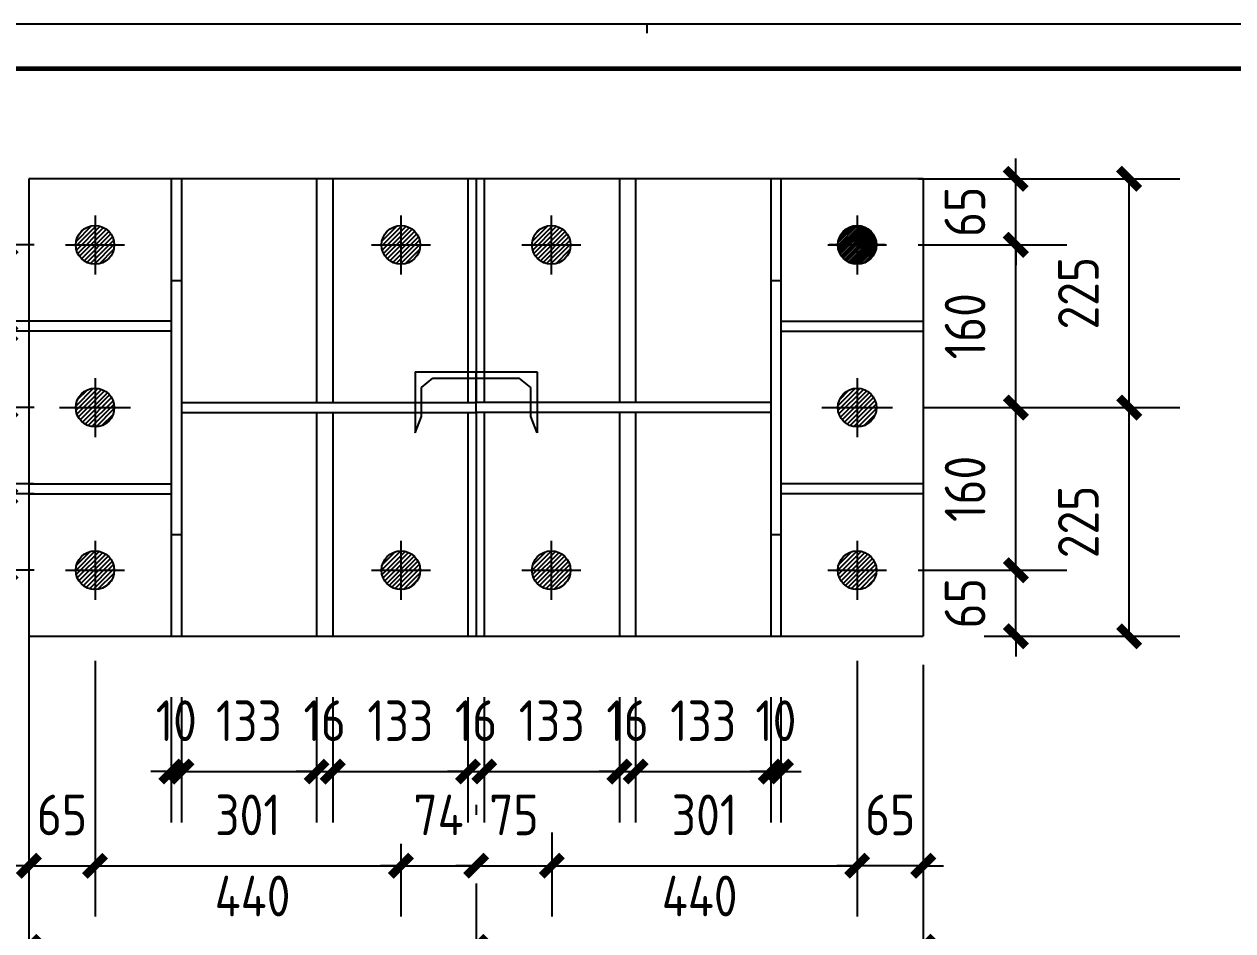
# Model space of a CAD drawing. Extents: x -9001 to 151288, y 75886 to 362543.
# Drawn here: x 31572 to 37519, y 89861 to 94320 of the extents above; entities that cross this region are included whole.
import ezdxf
from ezdxf.enums import TextEntityAlignment as Align

# ---------------------------------------------------------------- set-up
doc = ezdxf.new("R2010")
doc.units = 0
doc.header["$LTSCALE"] = 1000
doc.header["$MEASUREMENT"] = 0
doc.layers.add('PUB_TITLE', color=4, linetype='Continuous')
doc.styles.get("Standard").update_dxf_attribs({"font": 'gbenor.shx', "bigfont": 'gbcbig.shx'})
doc.dimstyles.get("Standard").update_dxf_attribs({"dimscale": 100, "dimtxt": 1, "dimasz": 1, "dimexe": 2.5, "dimexo": 3, "dimgap": 1.5, "dimtad": 1, "dimdec": 0, "dimzin": 0, "dimdsep": 46, "dimtxsty": 'Standard', "dimblk": 'ARCHTICK', "dimcen": 0.09, "dimadec": 0, "dimazin": 0, "dimtfac": 1, "dimtdec": 0, "dimtix": 1, "dimtmove": 2, "dimatfit": 3, "dimfxl": 1, "dimtolj": 1, "dimtzin": 0, "dimarcsym": 0})

# ---------------------------------------------------------------- blocks, each defined once
blk = doc.blocks.new('_ArchTick')
at = {"color": 0, "linetype": 'ByBlock', "const_width": 0.4}
blk.add_lwpolyline([(-0.5, -0.5), (0.5, 0.5)], dxfattribs=at)
blk = doc.blocks.new('*D56')
at = {"color": 0, "lineweight": -2}
for p, q in [((31920.2, 90299.3), (31920.2, 89931.1)), ((33425.2, 90288.5), (33425.2, 89931.1)), ((31920.2, 90181.1), (33425.2, 90181.1))]:
    blk.add_line(p, q, dxfattribs=at)
at = {"layer": 'Defpoints', "color": 0}
for p in [(31920.2, 90599.3), (33425.2, 90588.5), (33425.2, 90181.1)]:
    blk.add_point(p, dxfattribs=at)
at = {"color": 0, "lineweight": -2, "xscale": 100, "yscale": 100, "zscale": 100, "rotation": 180}
blk.add_blockref('_ArchTick', (31920.2, 90181.1), dxfattribs=at)
at = {"color": 0, "lineweight": -2, "xscale": 100, "yscale": 100, "zscale": 100}
blk.add_blockref('_ArchTick', (33425.2, 90181.1), dxfattribs=at)
at = {"color": 0, "insert": (32672.7, 90431.1), "char_height": 200, "attachment_point": 5}
blk.add_mtext('\\A1;301', dxfattribs=at)
blk = doc.blocks.new('*D57')
at = {"color": 0, "lineweight": -2}
for p, q in [((33795.2, 90481.1), (33795.2, 90431.1)), ((33425.2, 90288.5), (33425.2, 89931.1)), ((33425.2, 90181.1), (33325.2, 90181.1)), ((33425.2, 90181.1), (33795.2, 90181.1)), ((33795.2, 90181.1), (33895.2, 90181.1))]:
    blk.add_line(p, q, dxfattribs=at)
at = {"layer": 'Defpoints', "color": 0}
for p in [(33425.2, 90588.5), (33795.2, 90181.1), (33795.2, 90181.1)]:
    blk.add_point(p, dxfattribs=at)
at = {"color": 0, "lineweight": -2, "xscale": 100, "yscale": 100, "zscale": 100}
blk.add_blockref('_ArchTick', (33425.2, 90181.1), dxfattribs=at)
at = {"color": 0, "lineweight": -2, "xscale": 100, "yscale": 100, "zscale": 100, "rotation": 180}
blk.add_blockref('_ArchTick', (33795.2, 90181.1), dxfattribs=at)
at = {"color": 0, "insert": (33610.2, 90431.1), "char_height": 200, "attachment_point": 5}
blk.add_mtext('\\A1;74', dxfattribs=at)
blk = doc.blocks.new('*D58')
at = {"color": 0, "lineweight": -2}
for p, q in [((34167.7, 90344.3), (34167.7, 89931.1)), ((33795.2, 90181.1), (33695.2, 90181.1)), ((33795.2, 90181.1), (34167.7, 90181.1)), ((34167.7, 90181.1), (34267.7, 90181.1)), ((33795.2, 90094.3), (33795.2, 89931.1))]:
    blk.add_line(p, q, dxfattribs=at)
at = {"layer": 'Defpoints', "color": 0}
for p in [(34167.7, 90644.3), (33795.2, 90394.3), (34167.7, 90181.1)]:
    blk.add_point(p, dxfattribs=at)
at = {"color": 0, "lineweight": -2, "xscale": 100, "yscale": 100, "zscale": 100}
blk.add_blockref('_ArchTick', (33795.2, 90181.1), dxfattribs=at)
at = {"color": 0, "lineweight": -2, "xscale": 100, "yscale": 100, "zscale": 100, "rotation": 180}
blk.add_blockref('_ArchTick', (34167.7, 90181.1), dxfattribs=at)
at = {"color": 0, "insert": (33981.4, 90431.1), "char_height": 200, "attachment_point": 5}
blk.add_mtext('\\A1;75', dxfattribs=at)
blk = doc.blocks.new('*D221')
at = {"color": 0, "lineweight": -2}
for p, q in [((35670.2, 91189.5), (35670.2, 89931.1)), ((34167.7, 90344.3), (34167.7, 89931.1)), ((34167.7, 90181.1), (35670.2, 90181.1))]:
    blk.add_line(p, q, dxfattribs=at)
at = {"layer": 'Defpoints', "color": 0}
for p in [(35670.2, 91489.5), (34167.7, 90644.3), (35670.2, 90181.1)]:
    blk.add_point(p, dxfattribs=at)
at = {"color": 0, "lineweight": -2, "xscale": 100, "yscale": 100, "zscale": 100, "rotation": 180}
blk.add_blockref('_ArchTick', (34167.7, 90181.1), dxfattribs=at)
at = {"color": 0, "lineweight": -2, "xscale": 100, "yscale": 100, "zscale": 100}
blk.add_blockref('_ArchTick', (35670.2, 90181.1), dxfattribs=at)
at = {"color": 0, "insert": (34918.9, 90431.1), "char_height": 200, "attachment_point": 5}
blk.add_mtext('\\A1;301', dxfattribs=at)
blk = doc.blocks.new('*D59')
at = {"color": 0, "lineweight": -2}
for p, q in [((36270.2, 92434.5), (36701.2, 92434.5)), ((36451.2, 91634.5), (36451.2, 92434.5)), ((36169.8, 91634.5), (36701.2, 91634.5))]:
    blk.add_line(p, q, dxfattribs=at)
at = {"layer": 'Defpoints', "color": 0}
for p in [(35970.2, 92434.5), (36451.2, 92434.5), (35869.8, 91634.5)]:
    blk.add_point(p, dxfattribs=at)
at = {"color": 0, "lineweight": -2, "xscale": 100, "yscale": 100, "zscale": 100}
for p, rotation in [((36451.2, 92434.5), 90), ((36451.2, 91634.5), 270)]:
    blk.add_blockref('_ArchTick', p, dxfattribs=dict(at, rotation=rotation))
at = {"color": 0, "insert": (36201.2, 92034.5), "char_height": 200, "attachment_point": 5, "rotation": 90}
blk.add_mtext('\\A1;160', dxfattribs=at)
blk = doc.blocks.new('*D60')
at = {"color": 0, "lineweight": -2}
for p, q in [((36130.2, 93234.5), (36701.2, 93234.5)), ((36451.2, 92434.5), (36451.2, 93234.5)), ((36270.2, 92434.5), (36701.2, 92434.5))]:
    blk.add_line(p, q, dxfattribs=at)
at = {"layer": 'Defpoints', "color": 0}
for p in [(35830.2, 93234.5), (36451.2, 93234.5), (35970.2, 92434.5)]:
    blk.add_point(p, dxfattribs=at)
at = {"color": 0, "lineweight": -2, "xscale": 100, "yscale": 100, "zscale": 100}
for p, rotation in [((36451.2, 93234.5), 90), ((36451.2, 92434.5), 270)]:
    blk.add_blockref('_ArchTick', p, dxfattribs=dict(at, rotation=rotation))
at = {"color": 0, "insert": (36201.2, 92834.5), "char_height": 200, "attachment_point": 5, "rotation": 90}
blk.add_mtext('\\A1;160', dxfattribs=at)
blk = doc.blocks.new('*D222')
at = {"color": 0, "lineweight": -2}
for p, q in [((31595.2, 91408), (31595.2, 89532.2)), ((33795.2, 90094.3), (33795.2, 89532.2)), ((31595.2, 89782.2), (33795.2, 89782.2))]:
    blk.add_line(p, q, dxfattribs=at)
at = {"layer": 'Defpoints', "color": 0}
for p in [(31595.2, 91708), (33795.2, 90394.3), (33795.2, 89782.2)]:
    blk.add_point(p, dxfattribs=at)
at = {"color": 0, "lineweight": -2, "xscale": 100, "yscale": 100, "zscale": 100, "rotation": 180}
blk.add_blockref('_ArchTick', (31595.2, 89782.2), dxfattribs=at)
at = {"color": 0, "lineweight": -2, "xscale": 100, "yscale": 100, "zscale": 100}
blk.add_blockref('_ArchTick', (33795.2, 89782.2), dxfattribs=at)
at = {"color": 0, "insert": (32695.2, 90032.2), "char_height": 200, "attachment_point": 5}
blk.add_mtext('\\A1;440', dxfattribs=at)
blk = doc.blocks.new('*D223')
at = {"color": 0, "lineweight": -2}
for p, q in [((35995.2, 91146.8), (35995.2, 89532.2)), ((33795.2, 90094.3), (33795.2, 89532.2)), ((33795.2, 89782.2), (35995.2, 89782.2))]:
    blk.add_line(p, q, dxfattribs=at)
at = {"layer": 'Defpoints', "color": 0}
for p in [(35995.2, 91446.8), (33795.2, 90394.3), (35995.2, 89782.2)]:
    blk.add_point(p, dxfattribs=at)
at = {"color": 0, "lineweight": -2, "xscale": 100, "yscale": 100, "zscale": 100, "rotation": 180}
blk.add_blockref('_ArchTick', (33795.2, 89782.2), dxfattribs=at)
at = {"color": 0, "lineweight": -2, "xscale": 100, "yscale": 100, "zscale": 100}
blk.add_blockref('_ArchTick', (35995.2, 89782.2), dxfattribs=at)
at = {"color": 0, "insert": (34895.2, 90032.2), "char_height": 200, "attachment_point": 5}
blk.add_mtext('\\A1;440', dxfattribs=at)
blk = doc.blocks.new('*D224')
at = {"color": 0, "lineweight": -2}
for p, q in [((31920.2, 91189.5), (31920.2, 89931.1)), ((31595.2, 90181.1), (31495.2, 90181.1)), ((31595.2, 90181.1), (31920.2, 90181.1)), ((31920.2, 90181.1), (32020.2, 90181.1)), ((31595.2, 90029.4), (31595.2, 89931.1))]:
    blk.add_line(p, q, dxfattribs=at)
at = {"layer": 'Defpoints', "color": 0}
for p in [(31920.2, 91489.5), (31595.2, 90329.4), (31920.2, 90181.1)]:
    blk.add_point(p, dxfattribs=at)
at = {"color": 0, "lineweight": -2, "xscale": 100, "yscale": 100, "zscale": 100}
blk.add_blockref('_ArchTick', (31595.2, 90181.1), dxfattribs=at)
at = {"color": 0, "lineweight": -2, "xscale": 100, "yscale": 100, "zscale": 100, "rotation": 180}
blk.add_blockref('_ArchTick', (31920.2, 90181.1), dxfattribs=at)
at = {"color": 0, "insert": (31757.7, 90431.1), "char_height": 200, "attachment_point": 5}
blk.add_mtext('\\A1;65', dxfattribs=at)
blk = doc.blocks.new('*D61')
at = {"color": 0, "lineweight": -2}
for p, q in [((35995.2, 91168.7), (35995.2, 89931.1)), ((35670.2, 90481.1), (35670.2, 90431.1)), ((35670.2, 90181.1), (35570.2, 90181.1)), ((35995.2, 90181.1), (35670.2, 90181.1)), ((35995.2, 90181.1), (36095.2, 90181.1))]:
    blk.add_line(p, q, dxfattribs=at)
at = {"layer": 'Defpoints', "color": 0}
for p in [(35995.2, 91468.7), (35670.2, 90181.1), (35670.2, 90181.1)]:
    blk.add_point(p, dxfattribs=at)
at = {"color": 0, "lineweight": -2, "xscale": 100, "yscale": 100, "zscale": 100}
blk.add_blockref('_ArchTick', (35670.2, 90181.1), dxfattribs=at)
at = {"color": 0, "lineweight": -2, "xscale": 100, "yscale": 100, "zscale": 100, "rotation": 180}
blk.add_blockref('_ArchTick', (35995.2, 90181.1), dxfattribs=at)
at = {"color": 0, "insert": (35832.7, 90431.1), "char_height": 200, "attachment_point": 5}
blk.add_mtext('\\A1;65', dxfattribs=at)
blk = doc.blocks.new('*D225')
at = {"color": 0, "lineweight": -2}
for p, q in [((36295.2, 92434.5), (37258.5, 92434.5)), ((37008.5, 91309.5), (37008.5, 92434.5)), ((36295.2, 91309.5), (37258.5, 91309.5))]:
    blk.add_line(p, q, dxfattribs=at)
at = {"layer": 'Defpoints', "color": 0}
for p in [(35995.2, 92434.5), (37008.5, 92434.5), (35995.2, 91309.5)]:
    blk.add_point(p, dxfattribs=at)
at = {"color": 0, "lineweight": -2, "xscale": 100, "yscale": 100, "zscale": 100}
for p, rotation in [((37008.5, 92434.5), 90), ((37008.5, 91309.5), 270)]:
    blk.add_blockref('_ArchTick', p, dxfattribs=dict(at, rotation=rotation))
at = {"color": 0, "insert": (36758.5, 91872), "char_height": 200, "attachment_point": 5, "rotation": 90}
blk.add_mtext('\\A1;225', dxfattribs=at)
blk = doc.blocks.new('*D226')
at = {"color": 0, "lineweight": -2}
for p, q in [((36295.2, 93559.5), (37258.5, 93559.5)), ((37008.5, 92434.5), (37008.5, 93559.5)), ((36295.2, 92434.5), (37258.5, 92434.5))]:
    blk.add_line(p, q, dxfattribs=at)
at = {"layer": 'Defpoints', "color": 0}
for p in [(35995.2, 93559.5), (37008.5, 93559.5), (35995.2, 92434.5)]:
    blk.add_point(p, dxfattribs=at)
at = {"color": 0, "lineweight": -2, "xscale": 100, "yscale": 100, "zscale": 100}
for p, rotation in [((37008.5, 93559.5), 90), ((37008.5, 92434.5), 270)]:
    blk.add_blockref('_ArchTick', p, dxfattribs=dict(at, rotation=rotation))
at = {"color": 0, "insert": (36758.5, 92997), "char_height": 200, "attachment_point": 5, "rotation": 90}
blk.add_mtext('\\A1;225', dxfattribs=at)
blk = doc.blocks.new('*D227')
at = {"color": 0, "lineweight": -2}
for p, q in [((36451.2, 91634.5), (36451.2, 91734.5)), ((35970.2, 91634.5), (36701.2, 91634.5)), ((36451.2, 91309.5), (36451.2, 91634.5)), ((36295.2, 91309.5), (36701.2, 91309.5)), ((36451.2, 91309.5), (36451.2, 91209.5))]:
    blk.add_line(p, q, dxfattribs=at)
at = {"layer": 'Defpoints', "color": 0}
for p in [(35670.2, 91634.5), (36451.2, 91634.5), (35995.2, 91309.5)]:
    blk.add_point(p, dxfattribs=at)
at = {"color": 0, "lineweight": -2, "xscale": 100, "yscale": 100, "zscale": 100}
for p, rotation in [((36451.2, 91634.5), 270), ((36451.2, 91309.5), 90)]:
    blk.add_blockref('_ArchTick', p, dxfattribs=dict(at, rotation=rotation))
at = {"color": 0, "insert": (36201.2, 91472), "char_height": 200, "attachment_point": 5, "rotation": 90}
blk.add_mtext('\\A1;65', dxfattribs=at)
blk = doc.blocks.new('$titleblk$00000167')
blk.add_line((-594.5, 839), (-594.5, 841))
blk.add_lwpolyline([(-1189, 0), (0, 0), (0, 841), (-1189, 841)], close=True)
at = {"const_width": 1}
blk.add_lwpolyline([(-1164, 10), (-10, 10), (-10, 831), (-1164, 831)], close=True, dxfattribs=at)
at = {"flags": 4}
for tag, p in [('(扩展图名)', (-62.12, 184.1)), ('图名', (-62.12, 180.13)), ('日期', (-62.12, 172.03)), ('图号', (-62.12, 163.99)), ('比例', (-62.12, 156)), ('子项', (-59.56, 82.07)), ('工程名称', (-59.24, 70.19)), ('设计号', (-36.91, 28.62))]:
    blk.add_attdef(tag, text='', height=3.5, dxfattribs=at).set_placement(p, align=Align.CENTER)
for tag, p in [('设计人', (-64.84, 148.13)), ('负责人', (-64.71, 140.27)), ('主持人', (-64.73, 132.26)), ('校对人', (-64.28, 124.4)), ('审核人', (-63.96, 116.15)), ('审定人', (-64.16, 107.95)), ('所长', (-64.16, 99.76))]:
    blk.add_attdef(tag, p, '', height=3.5)
blk = doc.blocks.new('*D348')
at = {"color": 0, "lineweight": -2}
for p, q in [((36450.3, 93559.5), (36450.3, 93659.5)), ((35970.2, 93559.5), (36700.3, 93559.5)), ((36450.3, 93234.5), (36450.3, 93559.5)), ((35970.2, 93234.5), (36700.3, 93234.5)), ((36450.3, 93234.5), (36450.3, 93134.5))]:
    blk.add_line(p, q, dxfattribs=at)
at = {"layer": 'Defpoints', "color": 0}
for p in [(35670.2, 93559.5), (36450.3, 93559.5), (35670.2, 93234.5)]:
    blk.add_point(p, dxfattribs=at)
at = {"color": 0, "lineweight": -2, "xscale": 100, "yscale": 100, "zscale": 100}
for p, rotation in [((36450.3, 93559.5), 270), ((36450.3, 93234.5), 90)]:
    blk.add_blockref('_ArchTick', p, dxfattribs=dict(at, rotation=rotation))
at = {"color": 0, "insert": (36200.3, 93397), "char_height": 200, "attachment_point": 5, "rotation": 90}
blk.add_mtext('\\A1;65', dxfattribs=at)
blk = doc.blocks.new('*D368')
at = {"color": 0, "lineweight": -2}
for p, q in [((32295.2, 91009.5), (32295.2, 90394.3)), ((32345.2, 91009.5), (32345.2, 90394.3)), ((32295.2, 90644.3), (32195.2, 90644.3)), ((32295.2, 90644.3), (32345.2, 90644.3)), ((32345.2, 90644.3), (32445.2, 90644.3))]:
    blk.add_line(p, q, dxfattribs=at)
at = {"layer": 'Defpoints', "color": 0}
for p in [(32295.2, 91309.5), (32345.2, 91309.5), (32345.2, 90644.3)]:
    blk.add_point(p, dxfattribs=at)
at = {"color": 0, "lineweight": -2, "xscale": 100, "yscale": 100, "zscale": 100}
blk.add_blockref('_ArchTick', (32295.2, 90644.3), dxfattribs=at)
at = {"color": 0, "lineweight": -2, "xscale": 100, "yscale": 100, "zscale": 100, "rotation": 180}
blk.add_blockref('_ArchTick', (32345.2, 90644.3), dxfattribs=at)
at = {"color": 0, "insert": (32320.2, 90894.3), "char_height": 200, "attachment_point": 5}
blk.add_mtext('\\A1;10', dxfattribs=at)
blk = doc.blocks.new('*D369')
at = {"color": 0, "lineweight": -2}
for p, q in [((32345.2, 91009.5), (32345.2, 90394.3)), ((33010.2, 91009.5), (33010.2, 90394.3)), ((32345.2, 90644.3), (33010.2, 90644.3))]:
    blk.add_line(p, q, dxfattribs=at)
at = {"layer": 'Defpoints', "color": 0}
for p in [(32345.2, 91309.5), (33010.2, 91309.5), (33010.2, 90644.3)]:
    blk.add_point(p, dxfattribs=at)
at = {"color": 0, "lineweight": -2, "xscale": 100, "yscale": 100, "zscale": 100, "rotation": 180}
blk.add_blockref('_ArchTick', (32345.2, 90644.3), dxfattribs=at)
at = {"color": 0, "lineweight": -2, "xscale": 100, "yscale": 100, "zscale": 100}
blk.add_blockref('_ArchTick', (33010.2, 90644.3), dxfattribs=at)
at = {"color": 0, "insert": (32677.7, 90894.3), "char_height": 200, "attachment_point": 5}
blk.add_mtext('\\A1;133', dxfattribs=at)
blk = doc.blocks.new('*D370')
at = {"color": 0, "lineweight": -2}
for p, q in [((33010.2, 91009.5), (33010.2, 90394.3)), ((33090.2, 91009.5), (33090.2, 90394.3)), ((33010.2, 90644.3), (32910.2, 90644.3)), ((33010.2, 90644.3), (33090.2, 90644.3)), ((33090.2, 90644.3), (33190.2, 90644.3))]:
    blk.add_line(p, q, dxfattribs=at)
at = {"layer": 'Defpoints', "color": 0}
for p in [(33010.2, 91309.5), (33090.2, 91309.5), (33090.2, 90644.3)]:
    blk.add_point(p, dxfattribs=at)
at = {"color": 0, "lineweight": -2, "xscale": 100, "yscale": 100, "zscale": 100}
blk.add_blockref('_ArchTick', (33010.2, 90644.3), dxfattribs=at)
at = {"color": 0, "lineweight": -2, "xscale": 100, "yscale": 100, "zscale": 100, "rotation": 180}
blk.add_blockref('_ArchTick', (33090.2, 90644.3), dxfattribs=at)
at = {"color": 0, "insert": (33050.2, 90894.3), "char_height": 200, "attachment_point": 5}
blk.add_mtext('\\A1;16', dxfattribs=at)
blk = doc.blocks.new('*D371')
at = {"color": 0, "lineweight": -2}
for p, q in [((33090.2, 91009.5), (33090.2, 90394.3)), ((33755.2, 91009.5), (33755.2, 90394.3)), ((33090.2, 90644.3), (33755.2, 90644.3))]:
    blk.add_line(p, q, dxfattribs=at)
at = {"layer": 'Defpoints', "color": 0}
for p in [(33090.2, 91309.5), (33755.2, 91309.5), (33755.2, 90644.3)]:
    blk.add_point(p, dxfattribs=at)
at = {"color": 0, "lineweight": -2, "xscale": 100, "yscale": 100, "zscale": 100, "rotation": 180}
blk.add_blockref('_ArchTick', (33090.2, 90644.3), dxfattribs=at)
at = {"color": 0, "lineweight": -2, "xscale": 100, "yscale": 100, "zscale": 100}
blk.add_blockref('_ArchTick', (33755.2, 90644.3), dxfattribs=at)
at = {"color": 0, "insert": (33422.7, 90894.3), "char_height": 200, "attachment_point": 5}
blk.add_mtext('\\A1;133', dxfattribs=at)
blk = doc.blocks.new('*D372')
at = {"color": 0, "lineweight": -2}
for p, q in [((33755.2, 91009.5), (33755.2, 90394.3)), ((33835.2, 91009.5), (33835.2, 90394.3)), ((33755.2, 90644.3), (33655.2, 90644.3)), ((33755.2, 90644.3), (33835.2, 90644.3)), ((33835.2, 90644.3), (33935.2, 90644.3))]:
    blk.add_line(p, q, dxfattribs=at)
at = {"layer": 'Defpoints', "color": 0}
for p in [(33755.2, 91309.5), (33835.2, 91309.5), (33835.2, 90644.3)]:
    blk.add_point(p, dxfattribs=at)
at = {"color": 0, "lineweight": -2, "xscale": 100, "yscale": 100, "zscale": 100}
blk.add_blockref('_ArchTick', (33755.2, 90644.3), dxfattribs=at)
at = {"color": 0, "lineweight": -2, "xscale": 100, "yscale": 100, "zscale": 100, "rotation": 180}
blk.add_blockref('_ArchTick', (33835.2, 90644.3), dxfattribs=at)
at = {"color": 0, "insert": (33795.2, 90894.3), "char_height": 200, "attachment_point": 5}
blk.add_mtext('\\A1;16', dxfattribs=at)
blk = doc.blocks.new('*D373')
at = {"color": 0, "lineweight": -2}
for p, q in [((33835.2, 91009.5), (33835.2, 90394.3)), ((34500.2, 91009.5), (34500.2, 90394.3)), ((33835.2, 90644.3), (34500.2, 90644.3))]:
    blk.add_line(p, q, dxfattribs=at)
at = {"layer": 'Defpoints', "color": 0}
for p in [(33835.2, 91309.5), (34500.2, 91309.5), (34500.2, 90644.3)]:
    blk.add_point(p, dxfattribs=at)
at = {"color": 0, "lineweight": -2, "xscale": 100, "yscale": 100, "zscale": 100, "rotation": 180}
blk.add_blockref('_ArchTick', (33835.2, 90644.3), dxfattribs=at)
at = {"color": 0, "lineweight": -2, "xscale": 100, "yscale": 100, "zscale": 100}
blk.add_blockref('_ArchTick', (34500.2, 90644.3), dxfattribs=at)
at = {"color": 0, "insert": (34167.7, 90894.3), "char_height": 200, "attachment_point": 5}
blk.add_mtext('\\A1;133', dxfattribs=at)
blk = doc.blocks.new('*D374')
at = {"color": 0, "lineweight": -2}
for p, q in [((34500.2, 91009.5), (34500.2, 90394.3)), ((34580.2, 91009.5), (34580.2, 90394.3)), ((34500.2, 90644.3), (34400.2, 90644.3)), ((34500.2, 90644.3), (34580.2, 90644.3)), ((34580.2, 90644.3), (34680.2, 90644.3))]:
    blk.add_line(p, q, dxfattribs=at)
at = {"layer": 'Defpoints', "color": 0}
for p in [(34500.2, 91309.5), (34580.2, 91309.5), (34580.2, 90644.3)]:
    blk.add_point(p, dxfattribs=at)
at = {"color": 0, "lineweight": -2, "xscale": 100, "yscale": 100, "zscale": 100}
blk.add_blockref('_ArchTick', (34500.2, 90644.3), dxfattribs=at)
at = {"color": 0, "lineweight": -2, "xscale": 100, "yscale": 100, "zscale": 100, "rotation": 180}
blk.add_blockref('_ArchTick', (34580.2, 90644.3), dxfattribs=at)
at = {"color": 0, "insert": (34540.2, 90894.3), "char_height": 200, "attachment_point": 5}
blk.add_mtext('\\A1;16', dxfattribs=at)
blk = doc.blocks.new('*D375')
at = {"color": 0, "lineweight": -2}
for p, q in [((34580.2, 91009.5), (34580.2, 90394.3)), ((35245.2, 91009.5), (35245.2, 90394.3)), ((34580.2, 90644.3), (35245.2, 90644.3))]:
    blk.add_line(p, q, dxfattribs=at)
at = {"layer": 'Defpoints', "color": 0}
for p in [(34580.2, 91309.5), (35245.2, 91309.5), (35245.2, 90644.3)]:
    blk.add_point(p, dxfattribs=at)
at = {"color": 0, "lineweight": -2, "xscale": 100, "yscale": 100, "zscale": 100, "rotation": 180}
blk.add_blockref('_ArchTick', (34580.2, 90644.3), dxfattribs=at)
at = {"color": 0, "lineweight": -2, "xscale": 100, "yscale": 100, "zscale": 100}
blk.add_blockref('_ArchTick', (35245.2, 90644.3), dxfattribs=at)
at = {"color": 0, "insert": (34912.7, 90894.3), "char_height": 200, "attachment_point": 5}
blk.add_mtext('\\A1;133', dxfattribs=at)
blk = doc.blocks.new('*D376')
at = {"color": 0, "lineweight": -2}
for p, q in [((35245.2, 91009.5), (35245.2, 90394.3)), ((35295.2, 91009.5), (35295.2, 90394.3)), ((35245.2, 90644.3), (35145.2, 90644.3)), ((35245.2, 90644.3), (35295.2, 90644.3)), ((35295.2, 90644.3), (35395.2, 90644.3))]:
    blk.add_line(p, q, dxfattribs=at)
at = {"layer": 'Defpoints', "color": 0}
for p in [(35245.2, 91309.5), (35295.2, 91309.5), (35295.2, 90644.3)]:
    blk.add_point(p, dxfattribs=at)
at = {"color": 0, "lineweight": -2, "xscale": 100, "yscale": 100, "zscale": 100}
blk.add_blockref('_ArchTick', (35245.2, 90644.3), dxfattribs=at)
at = {"color": 0, "lineweight": -2, "xscale": 100, "yscale": 100, "zscale": 100, "rotation": 180}
blk.add_blockref('_ArchTick', (35295.2, 90644.3), dxfattribs=at)
at = {"color": 0, "insert": (35270.2, 90894.3), "char_height": 200, "attachment_point": 5}
blk.add_mtext('\\A1;10', dxfattribs=at)
blk = doc.blocks.new('*D377')
at = {"color": 0, "lineweight": -2}
for p, q in [((31479.7, 92009.5), (31479.7, 92109.5)), ((31620.2, 92009.5), (31229.7, 92009.5)), ((31479.7, 91634.5), (31479.7, 92009.5)), ((31620.2, 91634.5), (31229.7, 91634.5)), ((31479.7, 91634.5), (31479.7, 91534.5))]:
    blk.add_line(p, q, dxfattribs=at)
at = {"layer": 'Defpoints', "color": 0}
for p in [(31479.7, 92009.5), (31920.2, 92009.5), (31920.2, 91634.5)]:
    blk.add_point(p, dxfattribs=at)
at = {"color": 0, "lineweight": -2, "xscale": 100, "yscale": 100, "zscale": 100}
for p, rotation in [((31479.7, 92009.5), 270), ((31479.7, 91634.5), 90)]:
    blk.add_blockref('_ArchTick', p, dxfattribs=dict(at, rotation=rotation))
at = {"color": 0, "insert": (31229.7, 91822), "char_height": 200, "attachment_point": 5, "rotation": 90}
blk.add_mtext('\\A1;75', dxfattribs=at)
blk = doc.blocks.new('*D378')
at = {"color": 0, "lineweight": -2}
for p, q in [((31479.7, 92059.5), (31479.7, 92159.5)), ((31618.3, 92059.5), (31229.7, 92059.5)), ((31479.7, 92009.5), (31479.7, 92059.5)), ((31620.2, 92009.5), (31229.7, 92009.5)), ((31479.7, 92009.5), (31479.7, 91909.5))]:
    blk.add_line(p, q, dxfattribs=at)
at = {"layer": 'Defpoints', "color": 0}
for p in [(31479.7, 92059.5), (31918.3, 92059.5), (31920.2, 92009.5)]:
    blk.add_point(p, dxfattribs=at)
at = {"color": 0, "lineweight": -2, "xscale": 100, "yscale": 100, "zscale": 100}
for p, rotation in [((31479.7, 92059.5), 270), ((31479.7, 92009.5), 90)]:
    blk.add_blockref('_ArchTick', p, dxfattribs=dict(at, rotation=rotation))
at = {"color": 0, "insert": (31082.8, 92034.5), "char_height": 200, "attachment_point": 5, "rotation": 90}
blk.add_mtext('\\A1;10', dxfattribs=at)
blk = doc.blocks.new('*D379')
at = {"color": 0, "lineweight": -2}
for p, q in [((31479.7, 92434.5), (31479.7, 92534.5)), ((31620.2, 92434.5), (31229.7, 92434.5)), ((31479.7, 92059.5), (31479.7, 92434.5)), ((31618.3, 92059.5), (31229.7, 92059.5)), ((31479.7, 92059.5), (31479.7, 91959.5))]:
    blk.add_line(p, q, dxfattribs=at)
at = {"layer": 'Defpoints', "color": 0}
for p in [(31479.7, 92434.5), (31920.2, 92434.5), (31918.3, 92059.5)]:
    blk.add_point(p, dxfattribs=at)
at = {"color": 0, "lineweight": -2, "xscale": 100, "yscale": 100, "zscale": 100}
for p, rotation in [((31479.7, 92434.5), 270), ((31479.7, 92059.5), 90)]:
    blk.add_blockref('_ArchTick', p, dxfattribs=dict(at, rotation=rotation))
at = {"color": 0, "insert": (31229.7, 92247), "char_height": 200, "attachment_point": 5, "rotation": 90}
blk.add_mtext('\\A1;75', dxfattribs=at)
blk = doc.blocks.new('*D380')
at = {"color": 0, "lineweight": -2}
for p, q in [((31479.7, 92809.5), (31479.7, 92909.5)), ((31620.1, 92809.5), (31229.7, 92809.5)), ((31479.7, 92434.5), (31479.7, 92809.5)), ((31620.2, 92434.5), (31229.7, 92434.5)), ((31479.7, 92434.5), (31479.7, 92334.5))]:
    blk.add_line(p, q, dxfattribs=at)
at = {"layer": 'Defpoints', "color": 0}
for p in [(31479.7, 92809.5), (31920.1, 92809.5), (31920.2, 92434.5)]:
    blk.add_point(p, dxfattribs=at)
at = {"color": 0, "lineweight": -2, "xscale": 100, "yscale": 100, "zscale": 100}
for p, rotation in [((31479.7, 92809.5), 270), ((31479.7, 92434.5), 90)]:
    blk.add_blockref('_ArchTick', p, dxfattribs=dict(at, rotation=rotation))
at = {"color": 0, "insert": (31229.7, 92622), "char_height": 200, "attachment_point": 5, "rotation": 90}
blk.add_mtext('\\A1;75', dxfattribs=at)
blk = doc.blocks.new('*D381')
at = {"color": 0, "lineweight": -2}
for p, q in [((31479.7, 92859.5), (31479.7, 92959.5)), ((31613.6, 92859.5), (31229.7, 92859.5)), ((31479.7, 92809.5), (31479.7, 92859.5)), ((31620.1, 92809.5), (31229.7, 92809.5)), ((31479.7, 92809.5), (31479.7, 92709.5))]:
    blk.add_line(p, q, dxfattribs=at)
at = {"layer": 'Defpoints', "color": 0}
for p in [(31479.7, 92859.5), (31913.6, 92859.5), (31920.1, 92809.5)]:
    blk.add_point(p, dxfattribs=at)
at = {"color": 0, "lineweight": -2, "xscale": 100, "yscale": 100, "zscale": 100}
for p, rotation in [((31479.7, 92859.5), 270), ((31479.7, 92809.5), 90)]:
    blk.add_blockref('_ArchTick', p, dxfattribs=dict(at, rotation=rotation))
at = {"color": 0, "insert": (31056.8, 92834.5), "char_height": 200, "attachment_point": 5, "rotation": 90}
blk.add_mtext('\\A1;10', dxfattribs=at)
blk = doc.blocks.new('*D382')
at = {"color": 0, "lineweight": -2}
for p, q in [((31479.7, 93234.5), (31479.7, 93334.5)), ((31620.2, 93234.5), (31229.7, 93234.5)), ((31479.7, 92859.5), (31479.7, 93234.5)), ((31613.6, 92859.5), (31229.7, 92859.5)), ((31479.7, 92859.5), (31479.7, 92759.5))]:
    blk.add_line(p, q, dxfattribs=at)
at = {"layer": 'Defpoints', "color": 0}
for p in [(31479.7, 93234.5), (31920.2, 93234.5), (31913.6, 92859.5)]:
    blk.add_point(p, dxfattribs=at)
at = {"color": 0, "lineweight": -2, "xscale": 100, "yscale": 100, "zscale": 100}
for p, rotation in [((31479.7, 93234.5), 270), ((31479.7, 92859.5), 90)]:
    blk.add_blockref('_ArchTick', p, dxfattribs=dict(at, rotation=rotation))
at = {"color": 0, "insert": (31229.7, 93047), "char_height": 200, "attachment_point": 5, "rotation": 90}
blk.add_mtext('\\A1;75', dxfattribs=at)

msp = doc.modelspace()

# ---------------------------------------------------------------- hatches: boundary and pattern name
h = msp.add_hatch()
h.set_pattern_fill('ANSI31', color=256, scale=10, style=0)
h.set_pattern_definition([(45, (-134867.51, -90662.42), (-11.2253202, 11.2253202), [])])
h.paths.add_polyline_path([(34165.2, 93329.5), (34165.2, 93234.5), (34260.2, 93234.5, 0.414214)])
h.paths.add_polyline_path([(34165.2, 93329.5, 0.414214), (34070.2, 93234.5), (34165.2, 93234.5)])
h.paths.add_polyline_path([(34165.2, 93234.5), (34070.2, 93234.5, 0.414214), (34165.2, 93139.5)])
h.paths.add_polyline_path([(34260.2, 93234.5), (34165.2, 93234.5), (34165.2, 93139.5, 0.414214)])
h.paths.add_polyline_path([(33520.2, 93234.5), (33425.2, 93234.5), (33425.2, 93139.5, 0.414214)])
h.paths.add_polyline_path([(33425.2, 93329.5, 0.414214), (33330.2, 93234.5), (33425.2, 93234.5)])
h.paths.add_polyline_path([(33425.2, 93234.5), (33330.2, 93234.5, 0.414214), (33425.2, 93139.5)])
h.paths.add_polyline_path([(33425.2, 93329.5), (33425.2, 93234.5), (33520.2, 93234.5, 0.414214)])
h.paths.add_polyline_path([(35670.2, 92529.5, 0.414214), (35575.2, 92434.5), (35670.2, 92434.5)])
h.paths.add_polyline_path([(35670.2, 92434.5), (35575.2, 92434.5, 0.414214), (35670.2, 92339.5)])
h.paths.add_polyline_path([(35765.2, 92434.5), (35670.2, 92434.5), (35670.2, 92339.5, 0.414214)])
h.paths.add_polyline_path([(35670.2, 92529.5), (35670.2, 92434.5), (35765.2, 92434.5, 0.414214)])
h.paths.add_polyline_path([(35670.2, 91729.5, 0.414214), (35575.2, 91634.5), (35670.2, 91634.5)])
h.paths.add_polyline_path([(35670.2, 91634.5), (35575.2, 91634.5, 0.414214), (35670.2, 91539.5)])
h.paths.add_polyline_path([(35765.2, 91634.5), (35670.2, 91634.5), (35670.2, 91539.5, 0.414214)])
h.paths.add_polyline_path([(35670.2, 91729.5), (35670.2, 91634.5), (35765.2, 91634.5, 0.414214)])
h.paths.add_polyline_path([(34165.2, 91729.5, 0.414214), (34070.2, 91634.5), (34165.2, 91634.5)])
h.paths.add_polyline_path([(34165.2, 91634.5), (34070.2, 91634.5, 0.414214), (34165.2, 91539.5)])
h.paths.add_polyline_path([(34260.2, 91634.5), (34165.2, 91634.5), (34165.2, 91539.5, 0.414214)])
h.paths.add_polyline_path([(34165.2, 91729.5), (34165.2, 91634.5), (34260.2, 91634.5, 0.414214)])
h.paths.add_polyline_path([(33425.2, 91729.5), (33425.2, 91634.5), (33520.2, 91634.5, 0.414214)])
h.paths.add_polyline_path([(33425.2, 91729.5, 0.414214), (33330.2, 91634.5), (33425.2, 91634.5)])
h.paths.add_polyline_path([(33425.2, 91634.5), (33330.2, 91634.5, 0.414214), (33425.2, 91539.5)])
h.paths.add_polyline_path([(33520.2, 91634.5), (33425.2, 91634.5), (33425.2, 91539.5, 0.414214)])
h.paths.add_polyline_path([(32015.2, 93234.5), (31920.2, 93234.5), (31920.2, 93139.5, 0.414214)])
h.paths.add_polyline_path([(31920.2, 93234.5), (31825.2, 93234.5, 0.414214), (31920.2, 93139.5)])
h.paths.add_polyline_path([(31920.2, 93329.5, 0.414214), (31825.2, 93234.5), (31920.2, 93234.5)])
h.paths.add_polyline_path([(31920.2, 93329.5), (31920.2, 93234.5), (32015.2, 93234.5, 0.414214)])
h.paths.add_polyline_path([(31920.2, 92529.5), (31920.2, 92434.5), (32015.2, 92434.5, 0.414214)])
h.paths.add_polyline_path([(31920.2, 92529.5, 0.414214), (31825.2, 92434.5), (31920.2, 92434.5)])
h.paths.add_polyline_path([(31920.2, 92434.5), (31825.2, 92434.5, 0.414214), (31920.2, 92339.5)])
h.paths.add_polyline_path([(32015.2, 92434.5), (31920.2, 92434.5), (31920.2, 92339.5, 0.414214)])
h.paths.add_polyline_path([(31920.2, 91729.5, 0.414214), (31825.2, 91634.5), (31920.2, 91634.5)])
h.paths.add_polyline_path([(31920.2, 91729.5), (31920.2, 91634.5), (32015.2, 91634.5, 0.414214)])
h.paths.add_polyline_path([(31920.2, 91634.5), (31825.2, 91634.5, 0.414214), (31920.2, 91539.5)])
h.paths.add_polyline_path([(32015.2, 91634.5), (31920.2, 91634.5), (31920.2, 91539.5, 0.414214)])
h = msp.add_hatch()
h.set_pattern_fill('ANSI31', color=256, scale=5, style=0)
h.set_pattern_definition([(45, (-948.91, 42.7896), (-5.6126601, 5.6126601), [])])
h.paths.add_polyline_path([(35765.2, 93234.5), (35670.2, 93234.5), (35670.2, 93139.5, 0.414214)])
h.paths.add_polyline_path([(35575.2, 93234.5, 0.414214), (35670.2, 93139.5), (35670.2, 93234.5)])
h.paths.add_polyline_path([(35670.2, 93234.5), (35670.2, 93329.5, 0.414214), (35575.2, 93234.5)])
h.paths.add_polyline_path([(35670.2, 93329.5), (35670.2, 93234.5), (35765.2, 93234.5, 0.414214)])

# ---------------------------------------------------------------- linework, layer by layer
for p, q in [((31595.2, 93559.5), (31595.2, 91334.5)), ((35995.2, 93559.5), (31595.2, 93559.5)), ((32295.2, 93559.5), (32295.2, 91309.5)), ((32345.2, 93559.5), (32345.2, 91309.5)), ((33010.2, 93559.5), (33010.2, 92459.5)), ((33090.2, 93559.5), (33090.2, 92459.5)), ((33755.2, 93559.5), (33755.2, 92459.5)), ((33795.2, 93559.5), (33795.2, 92459.5)), ((33835.2, 93559.5), (33835.2, 92459.5)), ((34500.2, 93559.5), (34500.2, 92459.5)), ((34580.2, 93559.5), (34580.2, 92459.5)), ((35245.2, 93559.5), (35245.2, 91309.5)), ((35295.2, 93559.5), (35295.2, 91309.5)), ((35995.2, 93559.5), (35995.2, 91309.5)), ((33795.2, 93534.5), (33795.2, 92459.5)), ((31920.2, 93379.5), (31920.2, 93089.5)), ((33425.2, 93379.5), (33425.2, 93089.5)), ((34165.2, 93379.5), (34165.2, 93089.5)), ((35670.2, 93379.5), (35670.2, 93089.5)), ((35670.2, 93372), (35670.2, 93097)), ((31775.2, 93234.5), (32065.2, 93234.5)), ((33280.2, 93234.5), (33570.2, 93234.5)), ((33330.2, 93234.5), (33520.2, 93234.5)), ((34020.2, 93234.5), (34310.2, 93234.5)), ((35525.2, 93234.5), (35815.2, 93234.5)), ((35807.7, 93234.5), (35532.7, 93234.5)), ((35575.2, 93234.5), (35765.2, 93234.5)), ((32295.2, 93059.5), (32345.2, 93059.5)), ((35245.2, 93059.5), (35295.2, 93059.5)), ((32295.2, 92859.5), (31595.2, 92859.5)), ((35295.2, 92859.5), (35995.2, 92859.5)), ((32295.2, 92809.5), (31595.2, 92809.5)), ((35295.2, 92809.5), (35995.2, 92809.5)), ((33495.2, 92609.5), (33495.2, 92309.5)), ((33495.2, 92609.5), (34095.2, 92609.5)), ((33795.2, 92409.5), (33795.2, 92609.5)), ((33795.2, 92409.5), (33795.2, 92609.5)), ((33795.2, 92409.5), (33795.2, 92609.5)), ((33795.2, 92409.5), (33795.2, 92609.5)), ((34095.2, 92609.5), (34095.2, 92309.5)), ((34095.2, 92609.5), (34095.2, 92309.5)), ((31920.2, 92579.5), (31920.2, 92289.5)), ((33526, 92533.7), (33583, 92579.5)), ((33583, 92579.5), (34007.4, 92579.5)), ((33795.2, 92540.6), (33795.2, 92540.6)), ((33795.2, 92540.6), (33795.2, 92540.6)), ((33795.2, 92540.6), (33795.2, 92540.6)), ((33795.2, 92540.6), (33795.2, 92540.6)), ((34064.4, 92533.7), (34007.4, 92579.5)), ((35670.2, 92579.5), (35670.2, 92289.5)), ((33526, 92459.5), (33526, 92533.7)), ((33795.2, 92409.5), (33795.2, 92509.5)), ((33795.2, 92409.5), (33795.2, 92509.5)), ((33795.2, 92409.5), (33795.2, 92509.5)), ((33795.2, 92409.5), (33795.2, 92509.5)), ((34064.4, 92459.5), (34064.4, 92533.7)), ((31745.6, 92434.5), (32094.8, 92434.5)), ((31825.2, 92434.5), (32015.2, 92434.5)), ((31825.2, 92434.5), (31997.6, 92434.5)), ((32345.2, 92459.5), (33795.2, 92459.5)), ((33526, 92391.3), (33526, 92459.5)), ((35245.2, 92459.5), (33795.2, 92459.5)), ((34064.4, 92391.3), (34064.4, 92459.5)), ((35495.6, 92434.5), (35844.8, 92434.5)), ((35575.2, 92434.5), (35765.2, 92434.5)), ((35575.2, 92434.5), (35765.2, 92434.5)), ((35995.2, 92434.5), (36320.2, 92434.5)), ((32345.2, 92409.5), (33795.2, 92409.5)), ((33010.2, 92409.5), (33010.2, 91309.5)), ((33090.2, 92409.5), (33090.2, 91309.5)), ((33495.2, 92309.5), (33526, 92391.3)), ((33755.2, 92409.5), (33755.2, 91309.5)), ((33795.2, 92409.5), (33795.2, 91334.5)), ((33795.2, 92409.5), (33795.2, 91309.5)), ((35245.2, 92409.5), (33795.2, 92409.5)), ((33835.2, 92409.5), (33835.2, 91309.5)), ((34095.2, 92309.5), (34064.4, 92391.3)), ((34500.2, 92409.5), (34500.2, 91309.5)), ((34580.2, 92409.5), (34580.2, 91309.5)), ((31595.2, 92059.5), (32295.2, 92059.5)), ((35995.2, 92059.5), (35295.2, 92059.5)), ((31595.2, 92009.5), (32295.2, 92009.5)), ((35995.2, 92009.5), (35295.2, 92009.5)), ((31920.2, 91779.5), (31920.2, 91489.5)), ((32295.2, 91809.5), (32345.2, 91809.5)), ((33425.2, 91779.5), (33425.2, 91489.5)), ((34165.2, 91779.5), (34165.2, 91489.5)), ((35245.2, 91809.5), (35295.2, 91809.5)), ((35670.2, 91779.5), (35670.2, 91489.5)), ((31775.2, 91634.5), (32065.2, 91634.5)), ((31825.2, 91634.5), (32015.2, 91634.5)), ((33280.2, 91634.5), (33570.2, 91634.5)), ((33330.2, 91634.5), (33520.2, 91634.5)), ((34020.2, 91634.5), (34310.2, 91634.5)), ((34070.2, 91634.5), (34260.2, 91634.5)), ((35525.2, 91634.5), (35815.2, 91634.5)), ((35575.2, 91634.5), (35765.2, 91634.5)), ((31595.2, 91309.5), (35995.2, 91309.5))]:
    msp.add_line(p, q)
for centre in [(31920.2, 93234.5), (33425.2, 93234.5), (34165.2, 93234.5), (35670.2, 93234.5), (31920.2, 92434.5), (35670.2, 92434.5), (31920.2, 91634.5), (33425.2, 91634.5), (34165.2, 91634.5), (35670.2, 91634.5)]:
    msp.add_circle(centre, 95)

# ---------------------------------------------------------------- block references
at = {"layer": 'PUB_TITLE', "xscale": 21.86999999999534, "yscale": 21.86999999999898, "zscale": 21.87}
msp.add_blockref('$titleblk$00000167', (47638.9, 75927.4), dxfattribs=at)

# ---------------------------------------------------------------- dimensions: what is measured, and where the dimension line sits
for base, p1, p2, override, picture, middle in [((36450.3, 93559.5), (35670.2, 93234.5), (35670.2, 93559.5), {"dimtxt": 2, "dimlfac": 0.2}, '*D348', (36200.3, 93397)), ((37008.5, 93559.5), (35995.2, 92434.5), (35995.2, 93559.5), {"dimtxt": 2, "dimlfac": 0.2}, '*D226', (36758.5, 92997)), ((31479.7, 93234.5), (31913.6, 92859.5), (31920.2, 93234.5), {"dimtxt": 2, "dimlfac": 0.2}, '*D382', (31229.7, 93047)), ((36451.2, 93234.5), (35970.2, 92434.5), (35830.2, 93234.5), {"dimtxt": 2, "dimasz": 1, "dimlfac": 0.2}, '*D60', (36201.2, 92834.5)), ((31479.7, 92809.5), (31920.2, 92434.5), (31920.1, 92809.5), {"dimtxt": 2, "dimlfac": 0.2}, '*D380', (31229.7, 92622)), ((31479.7, 92434.5), (31918.3, 92059.5), (31920.2, 92434.5), {"dimtxt": 2, "dimlfac": 0.2}, '*D379', (31229.7, 92247)), ((36451.2, 92434.5), (35869.8, 91634.5), (35970.2, 92434.5), {"dimtxt": 2, "dimlfac": 0.2}, '*D59', (36201.2, 92034.5)), ((37008.5, 92434.5), (35995.2, 91309.5), (35995.2, 92434.5), {"dimtxt": 2, "dimlfac": 0.2}, '*D225', (36758.5, 91872)), ((31479.7, 92009.5), (31920.2, 91634.5), (31920.2, 92009.5), {"dimtxt": 2, "dimlfac": 0.2}, '*D377', (31229.7, 91822)), ((36451.2, 91634.5), (35995.2, 91309.5), (35670.2, 91634.5), {"dimtxt": 2, "dimasz": 1, "dimlfac": 0.2}, '*D227', (36201.2, 91472))]:
    dim = msp.add_linear_dim(base=base, p1=p1, p2=p2, angle=90, dimstyle='Standard', override=override)
    dim.commit()
    dim.dimension.update_dxf_attribs({"geometry": picture, "text_midpoint": middle})
for base, p1, p2, picture, middle in [((31479.7, 92859.5), (31920.1, 92809.5), (31913.6, 92859.5), '*D381', (31056.8, 92834.5)), ((31479.7, 92059.5), (31920.2, 92009.5), (31918.3, 92059.5), '*D378', (31082.8, 92034.5))]:
    dim = msp.add_linear_dim(base=base, p1=p1, p2=p2, angle=90, dimstyle='Standard', override={"dimtxt": 2, "dimlfac": 0.2})
    dim.commit()
    dim.dimension.update_dxf_attribs({"geometry": picture, "text_midpoint": middle, "dimtype": 160})
for base, p1, p2, override, picture, middle in [((33795.2, 89782.2), (31595.2, 91708), (33795.2, 90394.3), {"dimtxt": 2, "dimasz": 1, "dimlfac": 0.2}, '*D222', (32695.2, 90032.2)), ((31920.2, 90181.1), (31595.2, 90329.4), (31920.2, 91489.5), {"dimtxt": 2, "dimasz": 1, "dimlfac": 0.2}, '*D224', (31757.7, 90431.1)), ((35670.1933334, 90181.1220315), (34167.6933334, 90644.2858778), (35670.1933334, 91489.5197672), {"dimtxt": 2, "dimasz": 1, "dimlfac": 0.2}, '*D221', (34918.9433334, 90431.1220315)), ((35670.2, 90181.1), (35995.2, 91468.7), (35670.2, 90181.1), {"dimtxt": 2, "dimasz": 1, "dimlfac": 0.2}, '*D61', (35832.7, 90431.1)), ((35995.2, 89782.2), (33795.2, 90394.3), (35995.2, 91446.8), {"dimtxt": 2, "dimasz": 1, "dimlfac": 0.2}, '*D223', (34895.2, 90032.2)), ((32345.2, 90644.3), (32295.2, 91309.5), (32345.2, 91309.5), {"dimtxt": 2, "dimlfac": 0.2}, '*D368', (32320.2, 90894.3)), ((33010.2, 90644.3), (32345.2, 91309.5), (33010.2, 91309.5), {"dimtxt": 2, "dimlfac": 0.2}, '*D369', (32677.7, 90894.3)), ((33090.2, 90644.3), (33010.2, 91309.5), (33090.2, 91309.5), {"dimtxt": 2, "dimlfac": 0.2}, '*D370', (33050.2, 90894.3)), ((33755.2, 90644.3), (33090.2, 91309.5), (33755.2, 91309.5), {"dimtxt": 2, "dimlfac": 0.2}, '*D371', (33422.7, 90894.3)), ((33835.2, 90644.3), (33755.2, 91309.5), (33835.2, 91309.5), {"dimtxt": 2, "dimlfac": 0.2}, '*D372', (33795.2, 90894.3)), ((34500.2, 90644.3), (33835.2, 91309.5), (34500.2, 91309.5), {"dimtxt": 2, "dimlfac": 0.2}, '*D373', (34167.7, 90894.3)), ((34580.2, 90644.3), (34500.2, 91309.5), (34580.2, 91309.5), {"dimtxt": 2, "dimlfac": 0.2}, '*D374', (34540.2, 90894.3)), ((35245.2, 90644.3), (34580.2, 91309.5), (35245.2, 91309.5), {"dimtxt": 2, "dimlfac": 0.2}, '*D375', (34912.7, 90894.3)), ((35295.2, 90644.3), (35245.2, 91309.5), (35295.2, 91309.5), {"dimtxt": 2, "dimlfac": 0.2}, '*D376', (35270.2, 90894.3)), ((34167.6933334, 90181.1220315), (33795.1933334, 90394.2858778), (34167.6933334, 90644.2858778), {"dimtxt": 2, "dimasz": 1, "dimlfac": 0.2}, '*D58', (33981.4433334, 90431.1220315)), ((33425.2, 90181.1), (31920.2, 90599.3), (33425.2, 90588.5), {"dimtxt": 2, "dimasz": 1, "dimlfac": 0.2}, '*D56', (32672.7, 90431.1)), ((33795.2, 90181.1), (33425.2, 90588.5), (33795.2, 90181.1), {"dimtxt": 2, "dimasz": 1, "dimlfac": 0.2}, '*D57', (33610.2, 90431.1))]:
    dim = msp.add_linear_dim(base=base, p1=p1, p2=p2, dimstyle='Standard', override=override)
    dim.commit()
    dim.dimension.update_dxf_attribs({"geometry": picture, "text_midpoint": middle})

doc.saveas('drawing.dxf')
